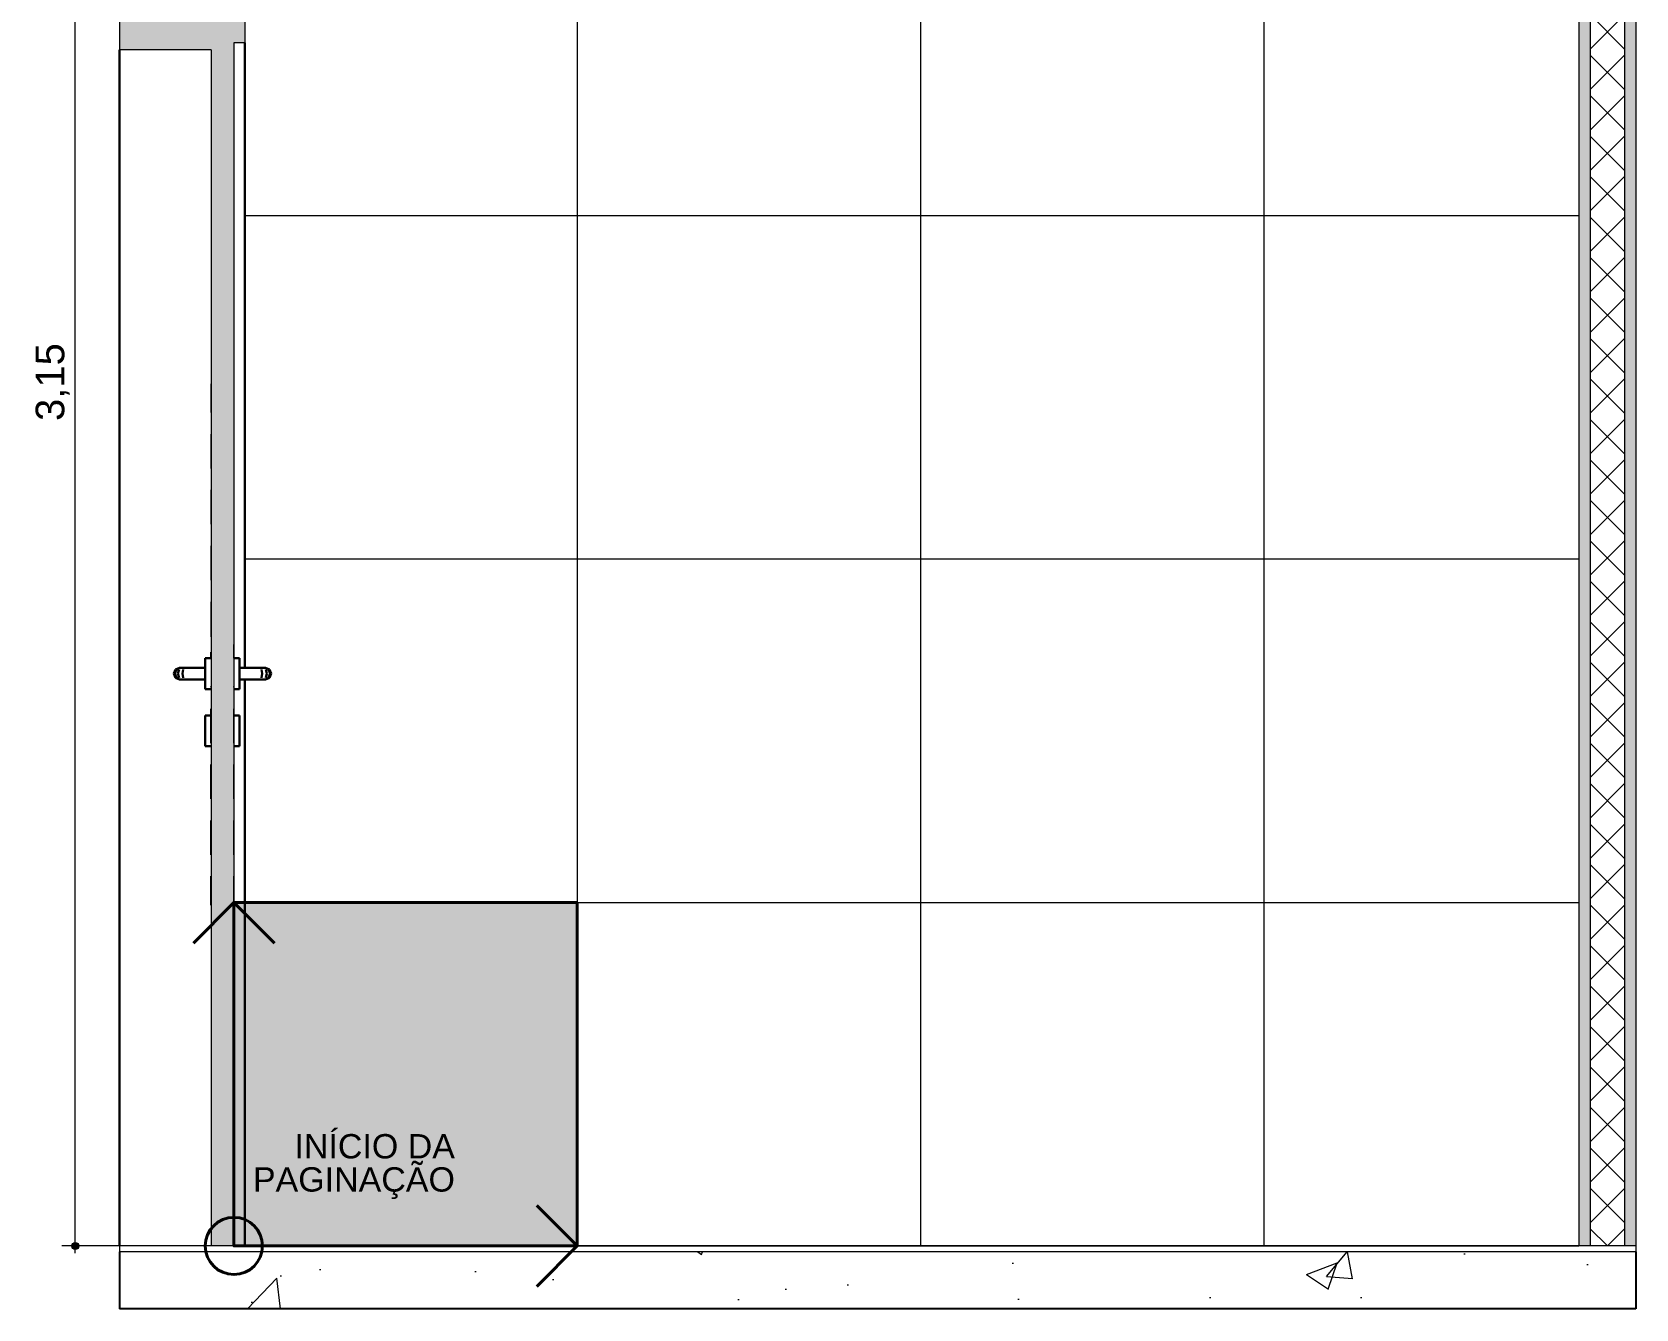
# Model space of a CAD drawing. Header units: metres. Extents: x -1.9 to 95.3, y -2.2 to 2.5.
# Drawn here: x 69.223 to 72.026, y -2.225 to 0.006 of the extents above; entities that cross this region are included whole.
import ezdxf

# ---------------------------------------------------------------- set-up
doc = ezdxf.new("R2010")
doc.units = ezdxf.units.M
doc.header["$MEASUREMENT"] = 0
for name, color, linetype in [('COTAS CORTE', 7, 'Continuous'), ('PAREDE CONSTRUIR', 7, 'Continuous'), ('Portas Archicad', 7, 'Continuous')]:
    doc.layers.add(name, color=color, linetype=linetype)
for name, color, linetype, lineweight, true_color in [('COTAS CORTE_Caneta_No__25', 7, 'Continuous', 13, 0x982312), ('LAJES.EST_Caneta_No__254', 7, 'Continuous', 0, 0xd1c9ad), ('LAJES.EST_Caneta_No__97', 7, 'Continuous', 13, 0x6b6b6b), ('NOTAS-EXECUTIVO.ARQ_Caneta_No__12', 7, 'Continuous', 0, 0x030303), ('NOTAS-EXECUTIVO.ARQ_Caneta_No__24', 7, 'Continuous', 40, 0x851f10), ('PAREDE CONSTRUIR_Caneta_No__97', 7, 'Continuous', 13, 0x6b6b6b), ('Portas Archicad_Caneta_No__9', 7, 'Continuous', 9, 0x020202)]:
    doc.layers.add(name, color=color, linetype=linetype, lineweight=lineweight, true_color=true_color)
for name, color, linetype, lineweight in [('LAJES.EST_Caneta_No__4', 7, 'Continuous', 25), ('LAJES.EST_Caneta_No__7', 7, 'Continuous', 13), ('NOTAS-EXECUTIVO.ARQ_Caneta_No__1', 7, 'Continuous', 40), ('PAREDE CONSTRUIR_Caneta_No__241', 7, 'Continuous', 13), ('PAREDE CONSTRUIR_Caneta_No__83', 84, 'Continuous', 0), ('Portas Archicad_Caneta_No__241', 7, 'Continuous', 13), ('Portas Archicad_Caneta_No__3', 7, 'Continuous', 30)]:
    doc.layers.add(name, color=color, linetype=linetype, lineweight=lineweight)
doc.styles.add('GENERATED_STYLE_1', font='arial.ttf')
doc.dimstyles.new('GENERATED_STYLE__2', dxfattribs={"dimtxt": 0.05, "dimasz": 0.02375, "dimexe": 0.18, "dimexo": 0.267183, "dimgap": 0, "dimtad": 1, "dimzin": 0, "dimdsep": 46, "dimtxsty": 'GENERATED_STYLE_1', "dimblk": 'ARROWHEAD_11', "dimblk1": 'ARROWHEAD_11', "dimblk2": 'ARROWHEAD_11', "dimcen": 0.09, "dimclrd": 256, "dimclre": 256, "dimclrt": 256, "dimadec": 0, "dimazin": 0, "dimtfac": 1, "dimtdec": 4, "dimtmove": 0, "dimatfit": 3, "dimfxl": 0, "dimtolj": 1, "dimtzin": 0, "dimarcsym": 0})
pattern_1 = [(45, (12.86192, -1.615), (-0.159099, 0.159099), [0, -0.15, 0, -0.225]), (110, (13.36192, -1.615), (0.2114308, 0.0769545), [0, -0.11, 0, -0.19])]
pattern_2 = [(50, (12.8619, -2.115), (-0.546554, 0.0478173), [0.05715, -0.62865]), (355, (12.8619, -2.115), (-0.10573, 0.5731705), [0.04572, -0.502922]), (100.4514, (12.90746, -2.119), (0.4408237, 0.5253533), [0.04857, -0.5342707]), (46.1842, (12.8619, -1.9626), (-0.813237, 0.126127), [0.085725, -0.942975]), (96.6356, (12.9297, -1.9731), (0.712212, 0.742278), [0.072855, -0.801407]), (351.1842, (12.8619, -1.9626), (0.712212, 0.742278), [0.06858, -0.754379]), (21, (12.9381, -2.0007), (-0.4548432, 0.3067956), [0.05715, -0.62865]), (326, (12.9381, -2.0007), (0.185406, 0.552564), [0.04572, -0.50292]), (71.4514, (12.976, -2.02627), (0.6402493, 0.2457683), [0.04857, -0.53427]), (37.5, (12.86192, -2.115), (0.0092658, 0.2536651), [0, -0.496824, 0, -0.51054, 0, -0.504825]), (7.5, (12.86192, -2.115), (0.200459, 0.3005417), [0, -0.291084, 0, -0.485394, 0, -0.192405]), (327.5, (12.692, -2.115), (-0.4067718, 0.0171862), [0, -0.1905, 0, -0.59436, 0, -0.78867]), (317.5, (12.6158, -2.115), (0.4443875, 0.0762795), [0, -0.24765, 0, -0.394716, 0, -0.56007])]

# ---------------------------------------------------------------- blocks, each defined once
blk = doc.blocks.new('*D252', base_point=(12.8619, -2.115))
at = {"layer": 'COTAS CORTE_Caneta_No__25', "linetype": 'Continuous', "lineweight": 13, "true_color": 0x982312}
for points in [[(69.2927, 1.035), (69.2932, 1.0326), (69.2945, 1.0306), (69.2965, 1.0292), (69.2989, 1.0287), (69.3013, 1.0292), (69.3034, 1.0306), (69.3047, 1.0326), (69.3052, 1.035), (69.3047, 1.0374), (69.3034, 1.0394), (69.3013, 1.0408), (69.2989, 1.0413), (69.2965, 1.0408), (69.2945, 1.0394), (69.2932, 1.0374)], [(69.2927, -2.115), (69.2932, -2.1174), (69.2945, -2.1194), (69.2965, -2.1208), (69.2989, -2.1212), (69.3013, -2.1208), (69.3034, -2.1194), (69.3047, -2.1174), (69.3052, -2.115), (69.3047, -2.1126), (69.3034, -2.1106), (69.3013, -2.1092), (69.2989, -2.1087), (69.2965, -2.1092), (69.2945, -2.1106), (69.2932, -2.1126)]]:
    blk.add_hatch(color=24, dxfattribs=at).paths.add_polyline_path(points)
at = {"layer": 'COTAS CORTE_Caneta_No__25', "color": 24, "linetype": 'Continuous', "lineweight": 13, "true_color": 0x982312}
for p, q in [((69.2927, 1.035), (69.2755, 1.035)), ((69.2989, -2.1087), (69.2989, 1.0287)), ((69.5661, 1.035), (69.3052, 1.035)), ((69.2927, -2.115), (69.2755, -2.115)), ((69.2989, -2.1275), (69.2989, -2.1212)), ((69.5661, -2.115), (69.3052, -2.115))]:
    blk.add_line(p, q, dxfattribs=at)
for centre in [(69.2989, 1.035), (69.2989, -2.115)]:
    blk.add_circle(centre, 0.00625, dxfattribs=at)
at = {"layer": 'COTAS CORTE_Caneta_No__25', "color": 24, "lineweight": 13, "true_color": 0x982312, "char_height": 0.05, "attachment_point": 7, "rotation": 90, "style": 'GENERATED_STYLE_1'}
for s, insert in [('\\A1;{\\pql;\\fArial|b0|i0|c0|p0;\\W1.000000;0,01}', (69.2889, 0.8953)), ('\\A1;{\\pql;\\fArial|b0|i0|c0|p0;\\W1.000000;3,15}', (69.2889, -0.6735))]:
    blk.add_mtext(s, dxfattribs=dict(at, insert=insert))
blk = doc.blocks.new('ARROWHEAD_11')
at = {"color": 0, "linetype": 'Continuous', "lineweight": 0}
blk.add_line((0, 0), (-1, 0), dxfattribs=at)
at = {"color": 0, "linetype": 'Continuous', "lineweight": 0, "const_width": 0.25, "flags": 128}
blk.add_lwpolyline([(-0.125, 0, 1), (0.125, 0, 1)], format="xyb", close=True, dxfattribs=at)
blk = doc.blocks.new('símbolo_paginação de piso(1)(1)[2]_18', base_point=(69.576, -2.115))
at = {"layer": 'NOTAS-EXECUTIVO.ARQ_Caneta_No__24', "linetype": 'Continuous', "lineweight": 0, "true_color": 0x210704}
blk.add_hatch(color=18, dxfattribs=at).paths.add_polyline_path([(70.176, -1.515), (69.576, -1.515), (69.576, -2.115), (70.176, -2.115)])
at = {"layer": 'NOTAS-EXECUTIVO.ARQ_Caneta_No__1', "color": 7, "linetype": 'Continuous', "lineweight": 40}
for p, q in [((69.576, -1.515), (69.5052, -1.5857)), ((69.576, -2.115), (69.576, -1.515)), ((69.576, -1.515), (69.6467, -1.5857)), ((70.176, -2.115), (70.1052, -2.0443)), ((69.576, -2.115), (70.176, -2.115)), ((70.176, -2.115), (70.1052, -2.1857))]:
    blk.add_line(p, q, dxfattribs=at)
at = {"layer": 'NOTAS-EXECUTIVO.ARQ_Caneta_No__1', "color": 7, "linetype": 'Continuous', "lineweight": 40, "flags": 128}
blk.add_lwpolyline([(70.176, -1.515), (70.176, -2.115), (69.576, -2.115), (69.576, -1.515)], close=True, dxfattribs=at)
at = {"layer": 'NOTAS-EXECUTIVO.ARQ_Caneta_No__1', "color": 7, "linetype": 'Continuous', "lineweight": 40}
blk.add_circle((69.576, -2.115), 0.05, dxfattribs=at)

msp = doc.modelspace()

# ---------------------------------------------------------------- hatches: boundary and pattern name
at = {"layer": 'LAJES.EST_Caneta_No__254', "linetype": 'Continuous', "lineweight": 0, "true_color": 0xd1c9ad}
h = msp.add_hatch(dxfattribs=at)
h.set_pattern_fill('Haie_OD_0012', color=9, style=0, pattern_type=2)
h.set_pattern_definition(pattern_1)
h.paths.add_polyline_path([(69.376, -2.115), (69.376, -2.125), (69.576, -2.125), (69.576, -2.115)])
h = msp.add_hatch(dxfattribs=at)
h.set_pattern_fill('Haie_OD_0012', color=9, style=0, pattern_type=2)
h.set_pattern_definition(pattern_1)
h.paths.add_polyline_path([(71.926, -2.115), (69.576, -2.115), (69.576, -2.125), (71.926, -2.125)])
h = msp.add_hatch(dxfattribs=at)
h.set_pattern_fill('Haie_OD_0012', color=9, style=0, pattern_type=2)
h.set_pattern_definition(pattern_1)
h.paths.add_polyline_path([(72.026, -2.115), (71.926, -2.115), (71.926, -2.125), (72.026, -2.125)])
at = {"layer": 'LAJES.EST_Caneta_No__97', "linetype": 'Continuous', "lineweight": 13, "true_color": 0x6b6b6b}
h = msp.add_hatch(dxfattribs=at)
h.set_pattern_fill('AR_CONC_0012', color=251, style=0, pattern_type=2)
h.set_pattern_definition(pattern_2)
h.paths.add_polyline_path([(69.376, -2.225), (69.576, -2.225), (69.576, -2.125), (69.376, -2.125)])
h = msp.add_hatch(dxfattribs=at)
h.set_pattern_fill('AR_CONC_0012', color=251, style=0, pattern_type=2)
h.set_pattern_definition(pattern_2)
h.paths.add_polyline_path([(69.576, -2.225), (71.926, -2.225), (71.926, -2.125), (69.576, -2.125)])
h = msp.add_hatch(dxfattribs=at)
h.set_pattern_fill('AR_CONC_0012', color=251, style=0, pattern_type=2)
h.set_pattern_definition(pattern_2)
h.paths.add_polyline_path([(71.926, -2.125), (71.926, -2.225), (72.026, -2.225), (72.026, -2.125)])
at = {"layer": 'PAREDE CONSTRUIR', "linetype": 'Continuous', "lineweight": 0, "true_color": 0xffffff}
for points in [[(71.926, 1.035), (71.926, -2.115), (71.946, -2.115), (71.946, 1.035)], [(72.006, -2.115), (72.026, -2.115), (72.026, 1.035), (72.006, 1.035)]]:
    msp.add_hatch(color=7, dxfattribs=at).paths.add_polyline_path(points)
at = {"layer": 'PAREDE CONSTRUIR_Caneta_No__83', "linetype": 'Continuous', "lineweight": 0}
h = msp.add_hatch(dxfattribs=at)
h.set_pattern_fill('Placomur_0012', color=84, style=0, pattern_type=2)
h.set_pattern_definition([(45, (12.861917, -2.115), (-0.03535534, 0.03535534), []), (135, (12.861917, -2.115), (0.03535534, 0.03535534), [])])
h.paths.add_polyline_path([(71.946, 1.035), (71.946, -2.115), (72.006, -2.115), (72.006, 1.035)])
at = {"layer": 'PAREDE CONSTRUIR_Caneta_No__97', "linetype": 'Continuous', "lineweight": 13, "true_color": 0x6b6b6b}
h = msp.add_hatch(dxfattribs=at)
h.set_pattern_fill('Ceramica_60_x_60_0012', color=251, style=0, pattern_type=2)
h.set_pattern_definition([(180, (69.57595, -2.115), (0, 0.6), []), (90, (69.57595, -2.115), (0.6, 0), [])])
h.paths.add_polyline_path([(69.576, 1.035), (69.576, 0.037), (69.595, 0.037), (69.595, -1.105), (69.631, -1.105), (69.638, -1.1079), (69.641, -1.115), (69.638, -1.1221), (69.631, -1.125), (69.595, -1.125), (69.595, -2.115), (71.926, -2.115), (71.926, 1.035)])
at = {"layer": 'Portas Archicad', "linetype": 'Continuous', "lineweight": 0, "true_color": 0xffffff}
for points in [[(69.576, -0.013), (69.595, -0.013), (69.595, 0.037), (69.576, 0.037)], [(69.376, 0.025), (69.376, -0.025), (69.536, -0.025), (69.536, -0.013), (69.576, -0.013), (69.576, 0.025)], [(69.576, -2.115), (69.576, -0.013), (69.536, -0.013), (69.536, -2.115)]]:
    msp.add_hatch(color=7, dxfattribs=at).paths.add_polyline_path(points)

# ---------------------------------------------------------------- linework, layer by layer
at = {"layer": 'LAJES.EST_Caneta_No__4', "color": 7, "linetype": 'Continuous', "lineweight": 25}
for p, q in [((69.376, -2.125), (69.376, -2.225)), ((72.026, -2.125), (72.026, -2.225)), ((69.576, -2.225), (69.376, -2.225)), ((71.926, -2.225), (69.576, -2.225)), ((72.026, -2.225), (71.926, -2.225))]:
    msp.add_line(p, q, dxfattribs=at)
at = {"layer": 'LAJES.EST_Caneta_No__7', "color": 7, "linetype": 'Continuous', "lineweight": 13}
for p, q in [((69.376, -2.115), (69.376, -2.125)), ((69.576, -2.125), (69.376, -2.125)), ((71.926, -2.115), (69.576, -2.115)), ((71.926, -2.125), (69.576, -2.125)), ((72.026, -2.125), (71.926, -2.125)), ((72.026, -2.115), (72.026, -2.125))]:
    msp.add_line(p, q, dxfattribs=at)
at = {"layer": 'LAJES.EST_Caneta_No__7', "color": 7, "linetype": 'Continuous', "lineweight": 13, "flags": 128}
for points in [[(69.576, -2.115), (69.536, -2.115), (69.376, -2.115)], [(72.026, -2.115), (72.006, -2.115), (71.946, -2.115), (71.926, -2.115)]]:
    msp.add_lwpolyline(points, dxfattribs=at)
at = {"layer": 'PAREDE CONSTRUIR_Caneta_No__241', "color": 7, "linetype": 'Continuous', "lineweight": 13}
for p, q in [((71.926, 1.035), (71.926, -2.115)), ((71.946, 1.035), (71.946, -2.115)), ((72.006, 1.035), (72.006, -2.115)), ((72.026, 1.035), (72.026, -2.015)), ((72.026, -2.015), (72.026, -2.115))]:
    msp.add_line(p, q, dxfattribs=at)
at = {"layer": 'Portas Archicad_Caneta_No__241', "color": 7, "linetype": 'Continuous', "lineweight": 13}
for p, q in [((69.5359, -0.6084), (69.5359, -0.6589)), ((69.5761, -0.6084), (69.5761, -0.6589)), ((69.5359, -0.6964), (69.5359, -0.7565)), ((69.5761, -0.6964), (69.5761, -0.7565)), ((69.5359, -0.7941), (69.5359, -0.8541)), ((69.5761, -0.7941), (69.5761, -0.8541)), ((69.5359, -0.8917), (69.5359, -0.9518)), ((69.5761, -0.8917), (69.5761, -0.9518)), ((69.5359, -0.9893), (69.5359, -1.0039)), ((69.5359, -1.0039), (69.5359, -1.0504)), ((69.5761, -0.9893), (69.5761, -1.0039)), ((69.5761, -1.0039), (69.5761, -1.064)), ((69.5761, -1.088), (69.5761, -1.064)), ((69.5359, -1.088), (69.5359, -1.0776)), ((69.5359, -1.1387), (69.5359, -1.1374)), ((69.5761, -1.1387), (69.5761, -1.1374)), ((69.5359, -1.2363), (69.5359, -1.1762)), ((69.5761, -1.2363), (69.5761, -1.1762)), ((69.5359, -1.3339), (69.5359, -1.2739)), ((69.5761, -1.3339), (69.5761, -1.2739)), ((69.5359, -1.4316), (69.5359, -1.3715)), ((69.5761, -1.4316), (69.5761, -1.3715)), ((69.5359, -1.5196), (69.5359, -1.4691)), ((69.5761, -1.5196), (69.5761, -1.4691))]:
    msp.add_line(p, q, dxfattribs=at)
at = {"layer": 'Portas Archicad_Caneta_No__3', "color": 7, "linetype": 'Continuous', "lineweight": 30}
for p, q in [((69.376, -2.115), (69.376, -0.025)), ((69.595, -1.105), (69.595, -0.013)), ((69.526, -1.0916), (69.526, -1.088)), ((69.526, -1.088), (69.5261, -1.088)), ((69.526, -1.1015), (69.526, -1.0916)), ((69.5261, -1.088), (69.5359, -1.088)), ((69.5359, -1.088), (69.536, -1.088)), ((69.5761, -1.088), (69.576, -1.088)), ((69.5859, -1.088), (69.5761, -1.088)), ((69.586, -1.088), (69.5859, -1.088)), ((69.586, -1.0916), (69.586, -1.088)), ((69.586, -1.1015), (69.586, -1.0916)), ((69.4739, -1.1079), (69.471, -1.115)), ((69.471, -1.115), (69.4739, -1.1221)), ((69.4754, -1.1079), (69.4727, -1.115)), ((69.4727, -1.115), (69.4754, -1.1221)), ((69.481, -1.105), (69.4739, -1.1079)), ((69.4802, -1.1079), (69.4781, -1.115)), ((69.4781, -1.115), (69.4802, -1.1221)), ((69.481, -1.105), (69.4821, -1.105)), ((69.4821, -1.105), (69.4853, -1.105)), ((69.4853, -1.105), (69.4902, -1.105)), ((69.4875, -1.1079), (69.4863, -1.115)), ((69.4863, -1.115), (69.4875, -1.1221)), ((69.4902, -1.105), (69.496, -1.105)), ((69.496, -1.105), (69.526, -1.105)), ((69.526, -1.105), (69.526, -1.1015)), ((69.526, -1.105), (69.526, -1.1079)), ((69.526, -1.1079), (69.526, -1.115)), ((69.526, -1.115), (69.526, -1.1221)), ((69.586, -1.105), (69.586, -1.1015)), ((69.586, -1.105), (69.586, -1.1079)), ((69.616, -1.105), (69.586, -1.105)), ((69.586, -1.1079), (69.586, -1.115)), ((69.586, -1.115), (69.586, -1.1221)), ((69.6217, -1.105), (69.616, -1.105)), ((69.6266, -1.105), (69.6217, -1.105)), ((69.6245, -1.1079), (69.6256, -1.115)), ((69.6256, -1.115), (69.6245, -1.1221)), ((69.6298, -1.105), (69.6266, -1.105)), ((69.631, -1.105), (69.6298, -1.105)), ((69.631, -1.105), (69.638, -1.1079)), ((69.6317, -1.1079), (69.6338, -1.115)), ((69.6338, -1.115), (69.6317, -1.1221)), ((69.6365, -1.1079), (69.6392, -1.115)), ((69.6392, -1.115), (69.6365, -1.1221)), ((69.638, -1.1079), (69.641, -1.115)), ((69.641, -1.115), (69.638, -1.1221)), ((69.4739, -1.1221), (69.481, -1.125)), ((69.481, -1.125), (69.4821, -1.125)), ((69.4821, -1.125), (69.4853, -1.125)), ((69.4853, -1.125), (69.4902, -1.125)), ((69.4902, -1.125), (69.496, -1.125)), ((69.496, -1.125), (69.526, -1.125)), ((69.526, -1.1221), (69.526, -1.125)), ((69.526, -1.1285), (69.526, -1.125)), ((69.526, -1.1384), (69.526, -1.1285)), ((69.526, -1.142), (69.526, -1.1384)), ((69.526, -1.142), (69.5261, -1.142)), ((69.5261, -1.142), (69.5359, -1.142)), ((69.5359, -1.142), (69.536, -1.142)), ((69.5761, -1.142), (69.576, -1.142)), ((69.5859, -1.142), (69.5761, -1.142)), ((69.586, -1.142), (69.5859, -1.142)), ((69.586, -1.1221), (69.586, -1.125)), ((69.586, -1.1285), (69.586, -1.125)), ((69.616, -1.125), (69.586, -1.125)), ((69.586, -1.1384), (69.586, -1.1285)), ((69.586, -1.142), (69.586, -1.1384)), ((69.595, -2.115), (69.595, -1.125)), ((69.6217, -1.125), (69.616, -1.125)), ((69.6266, -1.125), (69.6217, -1.125)), ((69.6298, -1.125), (69.6266, -1.125)), ((69.631, -1.125), (69.6298, -1.125)), ((69.638, -1.1221), (69.631, -1.125)), ((69.526, -1.1916), (69.526, -1.188)), ((69.526, -1.188), (69.5261, -1.188)), ((69.526, -1.2015), (69.526, -1.1916)), ((69.526, -1.215), (69.526, -1.2015)), ((69.5261, -1.188), (69.5359, -1.188)), ((69.5359, -1.188), (69.536, -1.188)), ((69.5761, -1.188), (69.576, -1.188)), ((69.5859, -1.188), (69.5761, -1.188)), ((69.586, -1.188), (69.5859, -1.188)), ((69.586, -1.1916), (69.586, -1.188)), ((69.586, -1.2015), (69.586, -1.1916)), ((69.586, -1.215), (69.586, -1.2015)), ((69.526, -1.2285), (69.526, -1.215)), ((69.526, -1.2384), (69.526, -1.2285)), ((69.586, -1.2285), (69.586, -1.215)), ((69.586, -1.2384), (69.586, -1.2285)), ((69.526, -1.242), (69.526, -1.2384)), ((69.526, -1.242), (69.5261, -1.242)), ((69.5261, -1.242), (69.5359, -1.242)), ((69.5359, -1.242), (69.536, -1.242)), ((69.5761, -1.242), (69.576, -1.242)), ((69.5859, -1.242), (69.5761, -1.242)), ((69.586, -1.242), (69.5859, -1.242)), ((69.586, -1.242), (69.586, -1.2384))]:
    msp.add_line(p, q, dxfattribs=at)
at = {"layer": 'Portas Archicad_Caneta_No__9', "color": 18, "linetype": 'Continuous', "lineweight": 9, "true_color": 0x020202}
for p, q in [((69.595, 0.037), (69.595, -0.013)), ((69.536, -0.025), (69.376, -0.025)), ((69.536, -0.025), (69.536, -2.115)), ((69.576, -0.013), (69.576, -2.115)), ((69.595, -0.013), (69.576, -0.013))]:
    msp.add_line(p, q, dxfattribs=at)
at = {"layer": 'Portas Archicad_Caneta_No__9', "color": 18, "linetype": 'Continuous', "lineweight": 9, "true_color": 0x020202, "flags": 128}
msp.add_lwpolyline([(69.376, 0.025), (69.376, -0.013), (69.376, -0.025)], dxfattribs=at)

# ---------------------------------------------------------------- block references
at = {"layer": 'NOTAS-EXECUTIVO.ARQ_Caneta_No__1', "color": 7, "linetype": 'Continuous', "lineweight": 40}
msp.add_blockref('símbolo_paginação de piso(1)(1)[2]_18', (69.576, -2.115), dxfattribs=at)

# ---------------------------------------------------------------- texts
at = {"layer": 'NOTAS-EXECUTIVO.ARQ_Caneta_No__12', "color": 18, "linetype": 'Continuous', "lineweight": 0, "true_color": 0x030303, "insert": (69.9622, -1.9195), "char_height": 0.0425, "attachment_point": 3, "line_spacing_factor": 0.81868, "style": 'GENERATED_STYLE_1'}
msp.add_mtext('\\A1;{\\pqr;\\fArial|b0|i0|c0|p0;\\W1.000000;INÍCIO DA\\P\\pqr;\\fArial|b0|i0|c0|p0;\\W1.000000;PAGINAÇÃO}', dxfattribs=at)

# ---------------------------------------------------------------- dimensions: what is measured, and where the dimension line sits
at = {"layer": 'COTAS CORTE', "color": 24, "linetype": 'Continuous', "lineweight": 13, "true_color": 0x982312}
dim = msp.add_linear_dim(base=(69.2989, 1.035), p1=(70.751, -2.115), p2=(70.751, 1.035), angle=90, dimstyle='GENERATED_STYLE__2', dxfattribs=at)
dim.commit()
dim.dimension.update_dxf_attribs({"geometry": '*D252', "text_midpoint": (69.2639, -0.6087), "dimtype": 160, "text_rotation": 90})

doc.saveas('drawing.dxf')
